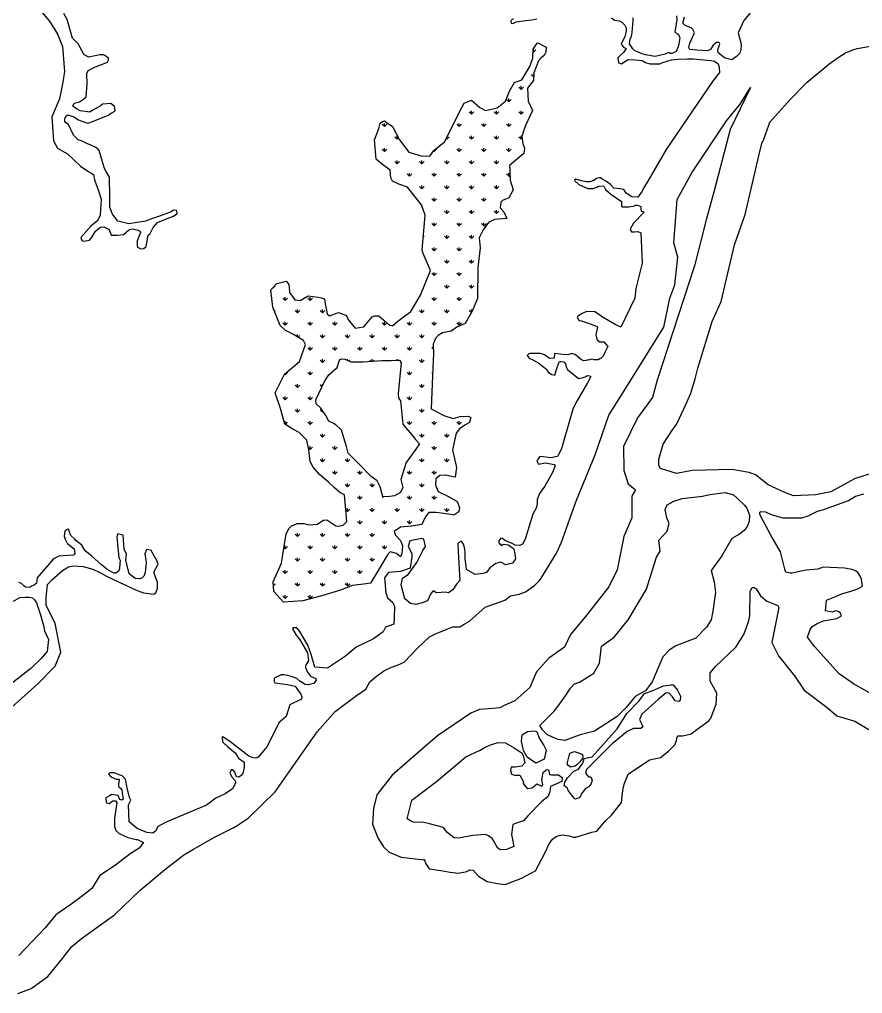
# Model space of a CAD drawing. Header units: metres. Extents: x 273377 to 358923, y 1974345 to 2116525.
# Drawn here: x 291474 to 292693, y 1994805 to 1996215 of the extents above; entities that cross this region are included whole.
import ezdxf

# ---------------------------------------------------------------- set-up
doc = ezdxf.new("R2010")
doc.units = ezdxf.units.M
doc.header["$MEASUREMENT"] = 0
doc.layers.add('MANGROOVES BUFFER ZONE', color=120, linetype='Continuous')

msp = doc.modelspace()

# ---------------------------------------------------------------- hatches: boundary and pattern name
at = {"layer": 'MANGROOVES BUFFER ZONE'}
h = msp.add_hatch(dxfattribs=at)
h.set_pattern_fill('GRASS', color=256)
h.set_pattern_definition([(90, (0, 0), (-17.96051224, 17.96051224), [4.7625, -31.15852448]), (45, (0, 0), (-17.96051224, 17.96051224), [4.7625, -20.6375]), (135, (0, 0), (-17.96051224, -17.96051224), [4.7625, -20.6375])])
h.paths.add_polyline_path([(291959.4, 1995768.2), (291943.7, 1995787.5), (291935.4, 1995790.4), (291919.7, 1995785), (291914.8, 1995810.3), (291910.5, 1995811.9), (291905.9, 1995812.8), (291891.7, 1995814.6), (291875, 1995805.5), (291864.6, 1995819.6), (291864.2, 1995827.8), (291863.2, 1995832.3), (291859.6, 1995836.2), (291846.2, 1995832.8), (291837.5, 1995823.3), (291840.3, 1995798.5), (291850.8, 1995771.7), (291858.8, 1995764.8), (291870.1, 1995758.7), (291888.8, 1995747.5), (291879.2, 1995719.8), (291857.4, 1995701.5), (291843.6, 1995674.5), (291851.4, 1995651.9), (291857.7, 1995629.2), (291869.4, 1995621.8), (291888, 1995612), (291892.6, 1995591.8), (291894.4, 1995575.3), (291898.9, 1995566.8), (291907.7, 1995556.3), (291920.9, 1995545.1), (291929.6, 1995536.8), (291937.3, 1995530.1), (291944.1, 1995526.9), (291947.9, 1995483.9), (291933.2, 1995480.9), (291918.7, 1995490.5), (291913.7, 1995490.2), (291899.8, 1995481.7), (291885.1, 1995485.5), (291876.2, 1995485.5), (291867.6, 1995482.1), (291863.9, 1995478.7), (291859.7, 1995470.5), (291852.7, 1995427.8), (291840.8, 1995400.5), (291841.7, 1995387.1), (291855.7, 1995371.5), (291884, 1995373.5), (291911.4, 1995380.6), (291938.4, 1995389), (291955.7, 1995395.6), (291975.6, 1995398), (291981.8, 1995398.9), (291992.8, 1995417.2), (292008.9, 1995444.8), (292026.2, 1995440), (292026.9, 1995441.3), (292028.1, 1995453.1), (292025, 1995460.9), (292013.8, 1995472.5), (292024.9, 1995479.9), (292040.7, 1995481.3), (292055.8, 1995483.7), (292063.4, 1995501.2), (292086.6, 1995501.2), (292102.3, 1995497.2), (292109.4, 1995502.1), (292110.5, 1995508.4), (292107.1, 1995517.1), (292094.4, 1995524.5), (292075, 1995534), (292076.5, 1995554.4), (292104.8, 1995556.9), (292105.9, 1995566.2), (292100.3, 1995591.8), (292106.5, 1995619.7), (292125, 1995632.5), (292126.9, 1995638.5), (292123.4, 1995640.8), (292111.2, 1995640.1), (292101.4, 1995637.5), (292087.6, 1995641.5), (292069.3, 1995651.1), (292071.3, 1995699.4), (292072.9, 1995731.5), (292071.9, 1995748.8), (292082.5, 1995760.7), (292098.4, 1995763.8), (292106.6, 1995769.3), (292118.6, 1995774.7), (292128.4, 1995791.6), (292136.2, 1995810.8), (292136.8, 1995855.9), (292140.1, 1995884.3), (292139, 1995898.6), (292148.8, 1995919), (292176, 1995932.8), (292174.5, 1995936.1), (292166.1, 1995945.7), (292172.4, 1995952.9), (292181.6, 1995956.7), (292187.9, 1995968.1), (292183.7, 1995981.9), (292183.2, 1995996.2), (292182.5, 1996003.2), (292203.2, 1996020.9), (292204.5, 1996028.5), (292199.5, 1996041.4), (292205, 1996059.7), (292215.8, 1996082.9), (292204.1, 1996109.3), (292217.1, 1996126.5), (292217.7, 1996137.5), (292224.6, 1996154.6), (292235.2, 1996167.2), (292235.5, 1996174.5), (292223.6, 1996180.6), (292222.8, 1996180.1), (292217, 1996171.7), (292215.8, 1996152.8), (292200.6, 1996127.3), (292190.1, 1996123.4), (292182.5, 1996110.8), (292176.8, 1996096.6), (292154.9, 1996078.6), (292139.6, 1996087.3), (292127.7, 1996097.7), (292117, 1996093.4), (292113.5, 1996087.3), (292088.6, 1996037.4), (292073.1, 1996025), (292067.6, 1996017), (292041, 1996017.4), (292023.5, 1996040.2), (292013.4, 1996059.9), (292004.4, 1996066.2), (292001.7, 1996067.8), (291999.1, 1996067.1), (291995.7, 1996064.5), (291993.9, 1996056.6), (291987.5, 1996040.3), (291989.9, 1996012.7), (291997, 1996006.1), (292010, 1995996.6), (292010.9, 1995985.3), (292013.3, 1995980.6), (292022.6, 1995976.1), (292035, 1995972.1), (292061.3, 1995939), (292056.4, 1995880.6), (292057.6, 1995876.2), (292068.2, 1995851.4), (292054.1, 1995815.7), (292039.9, 1995792), (292028.8, 1995784), (292021, 1995778.1), (292011.9, 1995770), (291993.1, 1995785.9), (291988, 1995786), (291983.8, 1995784.6), (291972.1, 1995769.9)])
h.paths.add_polyline_path([(291971.2, 1995719.4), (291998.2, 1995721.2), (292011.5, 1995721.2), (292026.2, 1995721.7), (292021.4, 1995673.4), (292022.1, 1995666.7), (292025.2, 1995662.8), (292028.6, 1995629.1), (292032.3, 1995624.4), (292052.3, 1995600.7), (292047, 1995592.7), (292033.3, 1995573.4), (292025.7, 1995549), (292029.5, 1995532.5), (292001.5, 1995517.4), (291995.8, 1995538.5), (291991.1, 1995546.9), (291982.8, 1995553.4), (291965.4, 1995571.3), (291949.3, 1995587.2), (291947, 1995596.6), (291939.5, 1995620.5), (291930.3, 1995629.3), (291921.6, 1995633.2), (291916.8, 1995641.7), (291909.8, 1995652.2), (291901, 1995660.3), (291919.2, 1995698.8), (291933.3, 1995710.9), (291938.1, 1995725.8), (291953.2, 1995719.4)], flags=16)

# ---------------------------------------------------------------- linework, layer by layer
at = {"layer": 'MANGROOVES BUFFER ZONE', "flags": 128}
for points in [[(291497.6, 1996235.4), (291516.9, 1996212.5), (291524.4, 1996201.4), (291529.7, 1996192.4), (291536.4, 1996175.7), (291539, 1996139.1), (291536.9, 1996123.9), (291531.8, 1996099.7), (291521, 1996073.6), (291523, 1996039.2), (291529.2, 1996028.3), (291543.5, 1996020.2), (291562.1, 1996002.5), (291573, 1995994.9), (291577.1, 1995992.8), (291581.3, 1995990.3), (291582.3, 1995982.5), (291588.2, 1995966.5), (291592.2, 1995954.8), (291590.6, 1995931.5), (291587, 1995923.4), (291577.7, 1995915.8), (291563, 1995899.3), (291564.2, 1995894.8), (291566.5, 1995893.8), (291575.4, 1995895.2), (291579.3, 1995900.3), (291584.2, 1995908.5), (291591.4, 1995913.9), (291595.9, 1995914.6), (291603.6, 1995910.5), (291606.7, 1995902.3), (291615.1, 1995902.5), (291624.5, 1995903.4), (291628.3, 1995907), (291633.2, 1995910.6), (291637.9, 1995911.8), (291645.6, 1995909.7), (291648.7, 1995908.3), (291649.2, 1995906.4), (291647.3, 1995901.7), (291644.1, 1995894.4), (291644.2, 1995887.8), (291644.5, 1995885.3), (291649.3, 1995882.7), (291654, 1995883.3), (291657.2, 1995886.3), (291660.3, 1995902.4), (291662.8, 1995904.7), (291667.4, 1995913.4), (291673.6, 1995921), (291685, 1995925.8), (291696.6, 1995930.2), (291701.6, 1995933.3), (291701.9, 1995934.6), (291701.7, 1995937), (291700.9, 1995938.3), (291697, 1995938.6), (291693.5, 1995936.3), (291676.3, 1995930.2), (291666.6, 1995926.6), (291656.1, 1995922.8), (291632.3, 1995918.9), (291616.1, 1995922.9), (291608.5, 1995932.9), (291604.9, 1995942.9), (291604.9, 1995957.6), (291604.3, 1995986.3), (291598.2, 1995996), (291596.4, 1996000.3), (291589.1, 1996025.1), (291586.6, 1996028.3), (291577.3, 1996032.6), (291571.2, 1996034.9), (291564.7, 1996038.3), (291558.9, 1996040.5), (291552.3, 1996047.1), (291545, 1996062.7), (291539.8, 1996066), (291539.8, 1996070.6), (291541.4, 1996075), (291544.2, 1996076.5), (291552.4, 1996073.8), (291559.5, 1996069.4), (291564.4, 1996067.5), (291572.7, 1996064.4), (291581.2, 1996067.5), (291602.3, 1996075.9), (291607.5, 1996079.6), (291611.8, 1996082), (291612.5, 1996083.3), (291611.3, 1996088.5), (291606, 1996093), (291594.2, 1996092.1), (291590.7, 1996089.3), (291579.3, 1996082.7), (291576, 1996080.7), (291562, 1996082.2), (291556.3, 1996085.3), (291551.1, 1996089.1), (291553.3, 1996093.4), (291560.6, 1996095.6), (291566.5, 1996099.2), (291570.4, 1996102.5), (291572.1, 1996121), (291571.6, 1996136.5), (291573.3, 1996140.8), (291583.8, 1996146), (291601.3, 1996153), (291603, 1996155.5), (291602.7, 1996158.8), (291597.6, 1996162.5), (291595.4, 1996163.5), (291590.2, 1996163.5), (291574.1, 1996159.8), (291567.5, 1996163.4), (291558.7, 1996179.2), (291550.5, 1996187.4), (291543, 1996214.4), (291538.4, 1996223)], [(292536.3, 1996230.7), (292521.7, 1996213.3), (292513.1, 1996195.2), (292517, 1996180.9), (292517.7, 1996176.6), (292517.2, 1996171.6), (292515.8, 1996165.6), (292511.1, 1996161.1), (292503.9, 1996156.4), (292493.3, 1996159.3), (292484.5, 1996166.4), (292483.7, 1996170.5), (292485.9, 1996176.2), (292487, 1996179.5), (292486, 1996181.4), (292481.8, 1996181.4), (292477, 1996177.5), (292473.3, 1996171), (292469, 1996169.4), (292453.4, 1996170.2), (292443.3, 1996171), (292441.9, 1996173.8), (292443.4, 1996180.4), (292450, 1996195.1), (292447.5, 1996199.9), (292445.2, 1996202.5), (292436.5, 1996205.7), (292433.1, 1996209), (292435.5, 1996218.2)], [(292330, 1996216.8), (292334.5, 1996213.8), (292341.3, 1996212.7), (292345, 1996210.7), (292349.4, 1996206.4), (292351.5, 1996202.3), (292351.1, 1996197.5), (292349.2, 1996189.9), (292344, 1996178.6), (292347.6, 1996174.5), (292351.1, 1996172.6), (292347.4, 1996166.6), (292343, 1996163), (292339.1, 1996159.1), (292340.1, 1996151.7), (292344.4, 1996150.6), (292349.5, 1996153.9), (292354, 1996156.6), (292364.2, 1996156.1), (292374.3, 1996155.1), (292379.4, 1996152.3), (292385.4, 1996150.5), (292392.5, 1996150.2), (292400, 1996150.3), (292404.2, 1996152.1), (292417.1, 1996156.4), (292427.1, 1996157.2), (292439.9, 1996157.4), (292448.4, 1996157.7), (292473.6, 1996155.1), (292479.1, 1996154.1), (292484.6, 1996150.3), (292486, 1996145.5), (292486.2, 1996137.9), (292476.2, 1996124.6), (292409.2, 1996026.3), (292382.9, 1995980.5), (292376.9, 1995971.4), (292374.6, 1995966.4), (292368.2, 1995957.3), (292359.7, 1995958.2), (292351.4, 1995963.4), (292348, 1995968.7), (292342, 1995969.6), (292333.5, 1995970.7), (292328.6, 1995975.7), (292322.7, 1995980.3), (292315.4, 1995984.4), (292315.8, 1995985.6), (292312.3, 1995985.6), (292308.5, 1995984.5), (292304.7, 1995981.5), (292298.9, 1995979.9), (292294.1, 1995979.8), (292286.9, 1995981.1), (292278.6, 1995983.6), (292276.8, 1995981.9), (292277.3, 1995981), (292283, 1995975.7), (292288, 1995973.2), (292295.9, 1995969.8), (292303.6, 1995970.2), (292309, 1995971.9), (292311.1, 1995973.6), (292317.2, 1995974), (292319.2, 1995973.5), (292321.6, 1995968.5), (292329.1, 1995962), (292344.5, 1995951.2), (292344.5, 1995948.6), (292344.8, 1995944.5), (292345.5, 1995943.5), (292355.2, 1995943.6), (292358.1, 1995943.9), (292361.9, 1995944.7), (292365, 1995945.8), (292367.8, 1995945.8), (292372.5, 1995944), (292372.6, 1995941.5), (292372.9, 1995937.2), (292376.1, 1995936.8), (292377.6, 1995935.8), (292361.9, 1995919.7), (292357.5, 1995912.2), (292356.9, 1995910.3), (292359, 1995907.4), (292363.2, 1995907.5), (292368.2, 1995907.7), (292372.7, 1995906), (292374.6, 1995862), (292365.2, 1995825.2), (292364, 1995811.2), (292343.6, 1995769.2), (292335.6, 1995773.3), (292326.4, 1995778.6), (292316.9, 1995784), (292311.1, 1995788.2), (292306.2, 1995791.5), (292293.8, 1995792.1), (292286, 1995788), (292280.5, 1995784.6), (292282.7, 1995779.1), (292286.8, 1995778.6), (292305.8, 1995771.7), (292310.1, 1995770.1), (292308.3, 1995762.5), (292307.5, 1995758.6), (292309.1, 1995751.5), (292313.4, 1995748.2), (292319.1, 1995748.2), (292325, 1995741.5), (292320.3, 1995733), (292318.1, 1995727.4), (292315.2, 1995724.7), (292313.2, 1995723.4), (292310.8, 1995722.1), (292305.1, 1995722.1), (292301.7, 1995723.1), (292298.2, 1995722.4), (292294.9, 1995721.8), (292293.6, 1995721.1), (292289.2, 1995720.5), (292284.6, 1995723.7), (292277.4, 1995729.8), (292272.6, 1995731.3), (292268.5, 1995729.7), (292263.2, 1995729.3), (292256, 1995730.5), (292247.7, 1995731.5), (292247, 1995724.7), (292240.5, 1995724.3), (292233.2, 1995729.6), (292227.5, 1995731.2), (292219, 1995731.4), (292215, 1995731.4), (292212.6, 1995731.1), (292210.8, 1995730.7), (292208.2, 1995728.3), (292211.2, 1995724.6), (292216.3, 1995722.4), (292225, 1995717.4), (292234.6, 1995709.8), (292239.2, 1995703.9), (292243.8, 1995700.9), (292248.4, 1995700), (292250.4, 1995708.1), (292253.8, 1995718), (292255, 1995719.8), (292257.3, 1995719.9), (292261, 1995719.4), (292263.5, 1995716.4), (292264.5, 1995711.8), (292266.6, 1995708.4), (292282.5, 1995695), (292289.5, 1995696.8), (292292.8, 1995698.2), (292295.3, 1995699.5), (292298.5, 1995699), (292300.3, 1995698), (292295.5, 1995689), (292279.9, 1995662.2), (292274.8, 1995652), (292260, 1995602.2), (292258, 1995593.5), (292252.1, 1995582.2), (292242.3, 1995580.6), (292227.6, 1995582.2), (292226.2, 1995581.8), (292222.2, 1995576.2), (292224.6, 1995571.2), (292234.7, 1995573.2), (292247.1, 1995570.6), (292248.7, 1995569), (292244.9, 1995559.3), (292233.6, 1995539.6), (292225.8, 1995528.9), (292222.8, 1995519.9), (292222.5, 1995514), (292221.1, 1995507.7), (292216.5, 1995498.9), (292205.4, 1995462.9), (292201.4, 1995455.7), (292197.6, 1995453.4), (292191, 1995454.1), (292186.3, 1995456.3), (292175.9, 1995460.9), (292172.3, 1995463.6), (292170.1, 1995464.1), (292167.1, 1995460.4), (292167.1, 1995457.2), (292170.2, 1995454), (292171.5, 1995454.1), (292173.5, 1995455.5), (292181.3, 1995454.4), (292184.3, 1995452.3), (292188.3, 1995449.3), (292190, 1995444.5), (292191.5, 1995434.4), (292187.2, 1995428), (292177.2, 1995425.6), (292170.2, 1995429.6), (292163, 1995427.6), (292154.4, 1995421.4), (292149.5, 1995414.4), (292144.3, 1995413), (292133.1, 1995411.8), (292120.3, 1995418.6), (292118.7, 1995434.8), (292118.7, 1995443), (292118.1, 1995448.7), (292115.9, 1995455.5), (292113.3, 1995459.7), (292108, 1995456.7), (292108.2, 1995444.2), (292110.8, 1995402.8), (292106, 1995397.6), (292100.6, 1995389.5), (292094.6, 1995384.9), (292090.2, 1995386.1), (292077.2, 1995384.9), (292072.4, 1995388.1), (292071.2, 1995387.1), (292068.5, 1995383.1), (292063.9, 1995373.5), (292056.5, 1995370.5), (292047.3, 1995368.3), (292039.3, 1995369.5), (292031.3, 1995376.5), (292026, 1995396.8), (292027.8, 1995406.4), (292036, 1995411.4), (292048.8, 1995429), (292057.2, 1995446.1), (292061, 1995452.1), (292058.8, 1995462.5), (292056, 1995463.5), (292038.6, 1995460.5), (292036.2, 1995452.3), (292041.2, 1995442), (292041.2, 1995437), (292039, 1995420.6), (292025.2, 1995415.8), (292007.7, 1995414.6), (292001.7, 1995406.6), (292003.9, 1995385.3), (292006.3, 1995377.7), (292013.8, 1995371), (292016.4, 1995365.1), (292016, 1995349), (292015.5, 1995339.6), (292003.5, 1995335.2), (291999.9, 1995328.6), (291985.8, 1995318.6), (291961, 1995306.3), (291945.4, 1995293.6), (291919.5, 1995276.1), (291901, 1995277.7), (291895.6, 1995296), (291891, 1995309.4), (291879.3, 1995329.1), (291874.9, 1995334.3), (291869.2, 1995334.3), (291869.2, 1995331.8), (291874.2, 1995323.9), (291878.8, 1995318.2), (291883.8, 1995309.9), (291890.3, 1995298.5), (291892.2, 1995286.7), (291888.7, 1995281.6), (291887.5, 1995279.4), (291887.5, 1995277.2), (291890.3, 1995270.4), (291895.1, 1995264.4), (291899, 1995262.8), (291902.5, 1995260.9), (291903, 1995258.6), (291899.5, 1995253.9), (291895.2, 1995252.9), (291891.9, 1995252), (291887, 1995252.4), (291879.5, 1995257.2), (291875.3, 1995260.9), (291868.6, 1995263.4), (291862.3, 1995265.3), (291856.2, 1995266.3), (291852.6, 1995266.3), (291843.3, 1995262.2), (291842.1, 1995260.3), (291842.2, 1995258.7), (291842.4, 1995257.7), (291842.4, 1995256.7), (291843.5, 1995254.8), (291847.8, 1995254.3), (291861.1, 1995252.7), (291872.7, 1995250), (291874.7, 1995247), (291880.9, 1995238.5), (291882.4, 1995234.8), (291881.8, 1995231.4), (291865.1, 1995222.9), (291859.5, 1995206.3), (291853.1, 1995200.4), (291849.2, 1995196.9), (291832, 1995162.9), (291819.5, 1995147.9), (291817.9, 1995146.4), (291815.5, 1995146), (291812, 1995146.2), (291805.9, 1995148.6), (291777.5, 1995170.6), (291773.1, 1995173.3), (291769.2, 1995176.5), (291767, 1995176.7), (291767.8, 1995169.6), (291775.4, 1995162.3), (291786, 1995153.5), (291790.9, 1995146.1), (291799.1, 1995140.2), (291798.9, 1995132.5), (291797.1, 1995123.8), (291794.5, 1995120.9), (291791.4, 1995118.5), (291788.1, 1995118.9), (291785.3, 1995125.7), (291782.6, 1995129.1), (291780, 1995129.1), (291778, 1995124), (291781.2, 1995119), (291785.1, 1995114.4), (291786.8, 1995110.8), (291781.9, 1995101.7), (291771.6, 1995094.1), (291758, 1995088.1), (291744.4, 1995077.9), (291687.3, 1995053.9), (291674.3, 1995046.8), (291671.1, 1995040.6), (291667.1, 1995037.6), (291658.3, 1995038.4), (291644.4, 1995044.1), (291632.5, 1995053.8), (291631.9, 1995078.3), (291635, 1995084.9), (291632.9, 1995089), (291629.7, 1995103), (291627.5, 1995115.6), (291622.4, 1995120.4), (291618.3, 1995122), (291615, 1995123.4), (291610.5, 1995124.9), (291604.9, 1995124.9), (291603, 1995122.6), (291606.3, 1995118.9), (291613.9, 1995115.7), (291617.4, 1995115.5), (291618.3, 1995114.2), (291617.2, 1995108.8), (291617, 1995105.1), (291618.6, 1995103.6), (291620.2, 1995102.7), (291622.1, 1995100), (291622.4, 1995096), (291623.8, 1995086.8), (291622.2, 1995084.9), (291619, 1995085.9), (291616.6, 1995092), (291607.7, 1995093.3), (291605.1, 1995092.1), (291598.7, 1995088.7), (291599.2, 1995082.1), (291599.7, 1995081.3), (291603.8, 1995080.1), (291607.4, 1995083.2), (291609.1, 1995084.3), (291612.8, 1995084.3), (291615, 1995081.9), (291611.5, 1995059.2), (291611.4, 1995047.2), (291613.2, 1995041.4), (291618.3, 1995036.8), (291630.9, 1995030.9), (291642.9, 1995028), (291644.6, 1995028), (291653.6, 1995024), (291646.9, 1995015.9), (291633.9, 1995007.4), (291612.8, 1994991), (291590, 1994975.9), (291578.5, 1994957.2), (291565.3, 1994946.7), (291548.5, 1994934.4), (291526.8, 1994919.3), (291511.3, 1994900.5), (291473.1, 1994860.6)], [(292188.3, 1996215.5), (292185, 1996213.8), (292184.5, 1996211.5), (292185, 1996209.2), (292187.5, 1996208.6), (292192.4, 1996211.2), (292206.3, 1996213.2), (292214.9, 1996213.9), (292222, 1996215.7)], [(292423.9, 1996220), (292424.7, 1996213.9), (292421.5, 1996196), (292425.1, 1996194.1), (292427.2, 1996192.9), (292429.1, 1996187.8), (292427.6, 1996179.4), (292426.3, 1996174.9), (292424.8, 1996170.6), (292423.4, 1996168.1), (292417.3, 1996165.1), (292415.1, 1996165.1), (292412.5, 1996166.8), (292407.9, 1996164.3), (292393.1, 1996161.2), (292379.3, 1996163.3), (292376, 1996164.6), (292369.5, 1996166.7), (292363.6, 1996169.6), (292361.1, 1996172.1), (292356.2, 1996179.2), (292357.2, 1996186.4), (292359.1, 1996190), (292360.2, 1996195.8), (292361.3, 1996212.9), (292361.4, 1996217.1)], [(292706.9, 1995558), (292681.7, 1995550.2), (292647.3, 1995531.2), (292625.7, 1995526.9), (292593.3, 1995525.6), (292581.9, 1995529.6), (292556.7, 1995541.2), (292538.5, 1995555.6), (292529.2, 1995559.4), (292504.3, 1995563.4), (292446.7, 1995561.9), (292424.2, 1995557.8), (292400.8, 1995564.9), (292398.4, 1995569.4), (292398.4, 1995578.4), (292404.9, 1995600.3), (292418.4, 1995621.1), (292424.1, 1995628.7), (292437.4, 1995657.5), (292444.8, 1995673.8), (292451.2, 1995694.7), (292454.9, 1995710.1), (292475.5, 1995777.7), (292488.6, 1995806.6), (292508.2, 1995888.3), (292523.3, 1995932.6), (292543.1, 1996017.5), (292547.5, 1996035), (292550.3, 1996041.6), (292557.7, 1996061.8), (292559.1, 1996066.1), (292588.5, 1996099), (292613.3, 1996123.7), (292644.5, 1996149.8), (292658.1, 1996159.4), (292668.6, 1996166.3), (292679.2, 1996170.7), (292685.3, 1996172.6), (292691.1, 1996173.7), (292709.7, 1996176.8)], [(291471.6, 1994805.4), (291491, 1994812.8), (291515.1, 1994829.8), (291536.3, 1994856.1), (291549.4, 1994873), (291563.9, 1994884.8), (291611.3, 1994919.3), (291648.6, 1994954.8), (291683.7, 1994984.3), (291711.5, 1995006.1), (291725.6, 1995014), (291757.2, 1995032.3), (291782.9, 1995045.2), (291788.6, 1995048.7), (291804.8, 1995058.9), (291843.8, 1995097.4), (291904.5, 1995183.8), (291930.3, 1995213.5), (291961.4, 1995236.6), (291975, 1995245.5), (291980.9, 1995256.2), (291988.1, 1995262.6), (292001, 1995272.2), (292012.2, 1995277.5), (292021.4, 1995280.7), (292030.2, 1995284.6), (292049.7, 1995304.9), (292066.8, 1995321.4), (292075.8, 1995326), (292091.2, 1995332.1), (292100.5, 1995335.8), (292110.9, 1995336), (292117.2, 1995339.8), (292124.9, 1995343.9), (292147.6, 1995364.4), (292176, 1995374.4), (292184.3, 1995380.5), (292196.4, 1995383.3), (292205.6, 1995386.5), (292218.6, 1995395.6), (292226.5, 1995403.3), (292230.6, 1995410.3), (292250.5, 1995442.6), (292257.6, 1995458.3), (292279.4, 1995519.1), (292306.7, 1995584.8), (292326.2, 1995642), (292346.1, 1995673.5), (292406, 1995769.4), (292414.5, 1995811.5), (292421.6, 1995830.6), (292426.2, 1995870.9), (292420.4, 1995891.3), (292425.1, 1995954), (292446.5, 1995992.9), (292496.5, 1996067.9), (292516.1, 1996091.8), (292530.9, 1996116), (292501.9, 1996055.6), (292478.8, 1995966.5), (292466.9, 1995924.5), (292450.2, 1995858.1), (292396, 1995692.7), (292389.4, 1995667.7), (292367.5, 1995638.4), (292347.6, 1995597), (292348, 1995562), (292354.1, 1995542.6), (292364.8, 1995534.3), (292359.7, 1995524.9), (292359.7, 1995493.4), (292348, 1995466.4), (292338.4, 1995418.2), (292326.4, 1995393.9), (292290.4, 1995348.5), (292270.9, 1995324.8), (292262.2, 1995306.5), (292239.3, 1995290.5), (292221.6, 1995270.6), (292212.1, 1995248), (292190.3, 1995228.6), (292175, 1995222.2), (292168.8, 1995218.5), (292158.7, 1995217.8), (292139.2, 1995216.4), (292126.7, 1995210.9), (292078.4, 1995178.1), (292050.4, 1995154.3), (292013, 1995121.5), (291990.6, 1995092.6), (291985.8, 1995073.3), (291984.5, 1995050.5), (291992, 1995030.8), (292000.3, 1995017.7), (292008.4, 1995009.7), (292026, 1995002.5), (292058.2, 1994998.7), (292059.4, 1994999.6), (292061.6, 1994993.1), (292066.6, 1994986), (292083.3, 1994983.3), (292097, 1994981.1), (292108.4, 1994979.3), (292120.8, 1994982.1), (292125.1, 1994984.4), (292130.1, 1994984), (292137.7, 1994975.2), (292150.4, 1994967.4), (292165.1, 1994964.5), (292176.6, 1994963), (292198.8, 1994971.9), (292220.4, 1994983), (292233.9, 1995008.6), (292239.8, 1995021.8), (292244.8, 1995028.9), (292250.2, 1995032.7), (292254.4, 1995033.9), (292259.5, 1995035.2), (292268.9, 1995033.7), (292275, 1995031.7), (292278.5, 1995031.8), (292301.6, 1995038.7), (292308.9, 1995040.3), (292321.2, 1995054.7), (292330, 1995063.4), (292344.7, 1995081.6), (292346.4, 1995099), (292348.5, 1995108.4), (292354, 1995122.6), (292384.9, 1995143.5), (292400.9, 1995146.9), (292412.5, 1995156.1), (292421.6, 1995165.3), (292423.9, 1995171.6), (292425.1, 1995176.4), (292426.3, 1995178), (292432.6, 1995178.4), (292437.7, 1995179.1), (292445.3, 1995180.9), (292457.5, 1995190.2), (292471, 1995199.7), (292473.8, 1995203.9), (292481.7, 1995224), (292482.3, 1995239.7), (292472.7, 1995257.2), (292472.9, 1995269.2), (292480.4, 1995278.5), (292510, 1995306.7), (292521.6, 1995324.9), (292528.3, 1995343), (292530, 1995351.6), (292530.7, 1995387.4), (292533.4, 1995392.8), (292536.6, 1995392.7), (292539.2, 1995390.8), (292545.7, 1995380.5), (292554.7, 1995373.2), (292570.5, 1995366.9), (292572, 1995363.9), (292562, 1995313.2), (292571.4, 1995293.7), (292594.8, 1995265.1), (292608.7, 1995244.5), (292642.1, 1995219.2), (292656.2, 1995207.3), (292681.8, 1995199.4), (292710.4, 1995182.7)], [(292703.1, 1995240.3), (292679.9, 1995253.5), (292659.5, 1995267.9), (292623.6, 1995307.6), (292613.7, 1995320.9), (292617.4, 1995331.9), (292620.3, 1995336.6), (292627.5, 1995340.7), (292636.8, 1995344.4), (292656.2, 1995347.9), (292662.7, 1995351.8), (292661.1, 1995355.8), (292657.7, 1995358.3), (292653.8, 1995359), (292649.5, 1995356.9), (292639.8, 1995358.8), (292640.9, 1995374.4), (292652.9, 1995379.1), (292663.3, 1995383.8), (292676.2, 1995387.5), (292686.4, 1995390.7), (292693.2, 1995394.9), (292691.6, 1995404.7), (292689.8, 1995409.2), (292686.1, 1995414.4), (292682.9, 1995416.7), (292678, 1995419), (292667, 1995420.6), (292636.3, 1995422.2), (292628.3, 1995419.1), (292612.1, 1995418), (292601.8, 1995416.1), (292591.4, 1995413.5), (292588.4, 1995413.5), (292582, 1995414.9), (292580.8, 1995419.4), (292574.5, 1995444.5), (292560.3, 1995468.6), (292545.7, 1995496.4), (292544.8, 1995499.5), (292544.8, 1995501.9), (292546.1, 1995502.9), (292553, 1995502.1), (292561.1, 1995498.6), (292572.4, 1995495), (292577.9, 1995493.8), (292605.2, 1995493.6), (292614.7, 1995496.7), (292627.8, 1995503.1), (292637, 1995505.6), (292672.8, 1995518.8), (292683.1, 1995524.8), (292694.9, 1995528.5)], [(291453.3, 1995211.2), (291500.9, 1995254.1), (291525.5, 1995279.1), (291534, 1995299.3), (291525.5, 1995340.6), (291512.7, 1995367), (291512.7, 1995378), (291514.6, 1995397), (291520.9, 1995403.9), (291536.3, 1995417.6), (291544.9, 1995422.8), (291551.9, 1995423.9), (291565.9, 1995423), (291580.1, 1995419.1), (291592.4, 1995413.7), (291599.9, 1995409.3), (291619.1, 1995400.2), (291628.7, 1995395.8), (291641.9, 1995389.6), (291653.2, 1995384.9), (291668.5, 1995383.3), (291671.3, 1995385.2), (291673.6, 1995391.9), (291673.8, 1995400), (291668.5, 1995414.8), (291674.6, 1995426.5), (291672.8, 1995431.7), (291665.5, 1995444.4), (291665, 1995446.2), (291660.9, 1995447.1), (291657.7, 1995447.6), (291655.2, 1995441.6), (291657, 1995428.8), (291655.8, 1995414.2), (291653.9, 1995409.2), (291651.4, 1995406.6), (291648, 1995405.3), (291641.2, 1995405.9), (291632.7, 1995412.8), (291627.8, 1995432.5), (291628.9, 1995440.9), (291625.6, 1995448.4), (291624.2, 1995468.7), (291615.7, 1995470.5), (291614.7, 1995465.7), (291617.6, 1995435.6), (291619.7, 1995431.9), (291619.2, 1995427.7), (291618.7, 1995420.4), (291617.6, 1995416.8), (291615.5, 1995415.2), (291613.5, 1995413.6), (291610.6, 1995413.6), (291600.3, 1995419.4), (291592.5, 1995425.7), (291578.4, 1995438.5), (291568.9, 1995445.6), (291564, 1995453.8), (291555.4, 1995460.8), (291553.4, 1995463), (291548.2, 1995468.1), (291546.5, 1995472.8), (291545.5, 1995476), (291543.8, 1995477.1), (291542.1, 1995476.4), (291539.4, 1995474.3), (291538.5, 1995466.9), (291540.1, 1995462.7), (291543, 1995457.1), (291549.3, 1995451.7), (291553.3, 1995448.9), (291554, 1995442.2), (291552.2, 1995439.4), (291537.1, 1995438.5), (291530.9, 1995438), (291526.9, 1995436.4), (291523.4, 1995434.3), (291499.6, 1995406.7), (291498.8, 1995398.9), (291495.2, 1995396.2), (291491.3, 1995394.7), (291489, 1995392.9), (291482.7, 1995393.5), (291480.5, 1995395.2), (291477.2, 1995398.5), (291472.9, 1995399.9)], [(291464.2, 1995372.6), (291474.4, 1995378.4), (291482.3, 1995379), (291488.2, 1995379), (291492.8, 1995378), (291495.7, 1995375.1), (291498.6, 1995370.4), (291504.4, 1995353.2), (291508.9, 1995338), (291510.4, 1995330.1), (291512.5, 1995324.7), (291515.9, 1995317.6), (291514, 1995300.1), (291505.2, 1995290.3), (291490.3, 1995275.5), (291443.5, 1995239.6)]]:
    msp.add_lwpolyline(points, dxfattribs=at)
for points in [[(291837.5, 1995823.3), (291846.2, 1995832.8), (291859.6, 1995836.2), (291863.2, 1995832.3), (291864.2, 1995827.8), (291864.6, 1995819.6), (291872.3, 1995809.2), (291879.9, 1995808.1), (291891.7, 1995814.6), (291905.9, 1995812.8), (291910.5, 1995811.9), (291915, 1995810.2), (291916.1, 1995803.2), (291919, 1995788.7), (291922.2, 1995785.9), (291935.4, 1995790.4), (291946.9, 1995786.5), (291948.8, 1995781.2), (291959.4, 1995768.2), (291972.1, 1995769.9), (291983.8, 1995784.6), (291988, 1995786), (291993.9, 1995785.9), (292000.7, 1995779.5), (292009.1, 1995772.4), (292012.5, 1995771.7), (292013.7, 1995771.6), (292021, 1995778.1), (292028.8, 1995784), (292039.9, 1995792), (292054.1, 1995815.7), (292068.2, 1995851.4), (292057.6, 1995876.2), (292056.4, 1995880.6), (292060.7, 1995931.3), (292055.6, 1995946.2), (292035, 1995972.1), (292022.6, 1995976.1), (292013.3, 1995980.6), (292010.9, 1995985.3), (292010, 1995996.6), (291997, 1996006.1), (291989.9, 1996012.7), (291987.5, 1996040.3), (291993.9, 1996056.6), (291995.7, 1996064.5), (291999.1, 1996067.1), (292001.7, 1996067.8), (292004.4, 1996066.2), (292013.4, 1996059.9), (292023.5, 1996040.2), (292036.9, 1996022.8), (292054.8, 1996017.2), (292067.6, 1996017), (292073.1, 1996025), (292088.6, 1996037.4), (292113.5, 1996087.3), (292117, 1996093.4), (292127.7, 1996097.7), (292139.6, 1996087.3), (292147.8, 1996082.7), (292164.9, 1996086.8), (292176.8, 1996096.6), (292182.5, 1996110.8), (292190.1, 1996123.4), (292200.6, 1996127.3), (292212.1, 1996146.5), (292216.2, 1996158.4), (292217, 1996171.7), (292222.8, 1996180.1), (292223.6, 1996180.6), (292235.5, 1996174.5), (292235.2, 1996167.1), (292233.8, 1996164.3), (292231.1, 1996161.4), (292228.2, 1996158.9), (292224.6, 1996154.6), (292217.7, 1996137.5), (292217.1, 1996126.5), (292208.7, 1996115.4), (292209.7, 1996096.6), (292215.8, 1996082.9), (292205.7, 1996061.3), (292203, 1996053), (292200.7, 1996045.4), (292202, 1996035), (292204.5, 1996028.5), (292203.2, 1996020.9), (292182.5, 1996003.2), (292183.2, 1995996.2), (292183.7, 1995981.9), (292187.9, 1995968.1), (292181.6, 1995956.7), (292172.4, 1995952.9), (292170, 1995950.2), (292169.1, 1995942.3), (292174.5, 1995936.1), (292178.7, 1995926.6), (292160.7, 1995925), (292152.3, 1995920.8), (292144.6, 1995910.2), (292139, 1995898.6), (292140.1, 1995884.3), (292136.8, 1995855.9), (292136.2, 1995810.8), (292128.4, 1995791.6), (292118.6, 1995774.7), (292106.6, 1995769.3), (292098.4, 1995763.8), (292085.9, 1995761.4), (292079.4, 1995757.3), (292075.8, 1995753.2), (292072.1, 1995744.8), (292072.9, 1995731.5), (292071.3, 1995699.4), (292069.3, 1995651.1), (292087.6, 1995641.5), (292101.4, 1995637.5), (292111.2, 1995640.1), (292123.4, 1995640.8), (292126.9, 1995638.5), (292124.6, 1995631.4), (292117.8, 1995627.6), (292110.1, 1995622.2), (292105.7, 1995616), (292100.3, 1995591.8), (292105.9, 1995566.2), (292104.2, 1995552.4), (292089.4, 1995555.5), (292082.1, 1995554.9), (292076.2, 1995549.9), (292075.5, 1995541), (292079.6, 1995531.7), (292094.4, 1995524.5), (292107.1, 1995517.1), (292110.5, 1995508.4), (292109.4, 1995502.1), (292102.3, 1995497.2), (292094.8, 1995499.1), (292076.6, 1995501.2), (292066.2, 1995501.2), (292060.5, 1995494.5), (292055.8, 1995483.7), (292040.7, 1995481.3), (292024.9, 1995479.9), (292015.7, 1995473.7), (292017.6, 1995468.6), (292025, 1995460.9), (292028.1, 1995453.1), (292026.9, 1995441.3), (292024.8, 1995437.2), (292019.1, 1995441.9), (292010.2, 1995444.5), (292006.1, 1995439.9), (291992.8, 1995417.2), (291981.8, 1995398.9), (291975.6, 1995398), (291955.7, 1995395.6), (291938.4, 1995389), (291911.4, 1995380.6), (291884, 1995373.5), (291855.7, 1995371.5), (291841.7, 1995387.1), (291840.7, 1995401.1), (291847.2, 1995415.1), (291852.7, 1995427.8), (291859.7, 1995470.5), (291863.9, 1995478.7), (291867.6, 1995482.1), (291876.2, 1995485.5), (291885.1, 1995485.5), (291892.5, 1995483.6), (291904.5, 1995484.5), (291913.7, 1995490.2), (291918.7, 1995490.5), (291931.7, 1995482), (291935.9, 1995481.5), (291942.3, 1995482.8), (291947.5, 1995488.4), (291944.1, 1995526.9), (291937.3, 1995530.1), (291929.6, 1995536.8), (291920.9, 1995545.1), (291907.7, 1995556.3), (291898.9, 1995566.8), (291894.4, 1995575.3), (291892.6, 1995591.8), (291889.4, 1995605.9), (291878.6, 1995617), (291869.4, 1995621.8), (291857.7, 1995629.2), (291851.4, 1995651.9), (291843.6, 1995674.5), (291857.4, 1995701.5), (291879.2, 1995719.8), (291887.7, 1995744.4), (291884.6, 1995750), (291870.1, 1995758.7), (291858.8, 1995764.8), (291850.8, 1995771.7), (291840.3, 1995798.5)], [(291915.3, 1995690.6), (291921.3, 1995700.6), (291933.3, 1995710.9), (291935.8, 1995718.6), (291937.4, 1995722.6), (291940.2, 1995723.7), (291944.4, 1995723.1), (291953.2, 1995719.4), (291971.2, 1995719.4), (291998.2, 1995721.2), (292011.5, 1995721.2), (292020, 1995721.5), (292023.7, 1995721.5), (292025.8, 1995717.6), (292021.4, 1995673.4), (292022.1, 1995666.7), (292025.2, 1995662.8), (292028.6, 1995629.1), (292032.3, 1995624.4), (292041.9, 1995613), (292046.6, 1995606.7), (292052.3, 1995600.7), (292047, 1995592.7), (292033.3, 1995573.4), (292025.7, 1995549), (292028.3, 1995537.6), (292024.9, 1995530), (292016.4, 1995525.5), (292006.2, 1995524.2), (291999.5, 1995524.6), (291995.8, 1995538.5), (291991.1, 1995546.9), (291982.8, 1995553.4), (291965.4, 1995571.3), (291949.3, 1995587.2), (291947, 1995596.6), (291939.5, 1995620.5), (291930.3, 1995629.3), (291921.6, 1995633.2), (291916.8, 1995641.7), (291909.8, 1995652.2), (291903, 1995658.5), (291902.8, 1995664.1)], [(292410.4, 1995512.3), (292415.7, 1995515.5), (292419, 1995517.4), (292432.1, 1995521.5), (292461.5, 1995524.9), (292472.1, 1995527.5), (292494.6, 1995530.3), (292506.5, 1995526.9), (292512.3, 1995521.7), (292522.4, 1995512.1), (292525.9, 1995507.5), (292529.9, 1995497.5), (292529.1, 1995488.3), (292526.1, 1995481.1), (292521.9, 1995475.4), (292515.1, 1995469.8), (292504.3, 1995463.9), (292489.9, 1995438.5), (292474.4, 1995417.3), (292478.5, 1995401.1), (292480.5, 1995385.5), (292476.7, 1995358.6), (292474.3, 1995345.8), (292467.3, 1995335.5), (292452.1, 1995319.4), (292423.3, 1995308.3), (292413.3, 1995302.3), (292404.5, 1995292.5), (292389.1, 1995256.2), (292379.1, 1995243.5), (292371.9, 1995239.4), (292364.3, 1995235), (292351.2, 1995219.4), (292338.4, 1995206), (292305.5, 1995184.9), (292284.9, 1995179.6), (292262.8, 1995171.5), (292253.2, 1995172.8), (292245.8, 1995175.7), (292236.5, 1995180.1), (292230.3, 1995187.1), (292226.5, 1995193.3), (292247.2, 1995213.8), (292252.7, 1995220.8), (292263.4, 1995236.3), (292270.6, 1995247.2), (292276.6, 1995253.5), (292284, 1995255.7), (292304.6, 1995268.7), (292312.7, 1995283.1), (292315.8, 1995307.9), (292334, 1995320.9), (292354.3, 1995346), (292380.8, 1995390.5), (292387, 1995410.5), (292395.1, 1995436.5), (292400.7, 1995445.2), (292398.6, 1995461.4), (292404.7, 1995468.1), (292410.7, 1995474.4), (292413.4, 1995485.6), (292409.9, 1995493.6), (292407.7, 1995505.8)], [(292266.4, 1995117.5), (292275.6, 1995127), (292282.6, 1995130.2), (292288.5, 1995138.5), (292290.4, 1995145.4), (292302.2, 1995147.6), (292338.5, 1995188.5), (292352.1, 1995210.3), (292370.3, 1995228.6), (292377.9, 1995239.2), (292388.7, 1995243.3), (292405.3, 1995250.7), (292416.4, 1995252.2), (292419.3, 1995252.2), (292425.4, 1995244.3), (292429.9, 1995235.5), (292429.2, 1995229.2), (292427.5, 1995227.7), (292422.2, 1995228.7), (292418.2, 1995234.4), (292413.7, 1995240), (292409.1, 1995240.2), (292397.6, 1995231), (292374.1, 1995209.4), (292370.7, 1995202), (292371.8, 1995199.7), (292375.6, 1995191.2), (292372.7, 1995188.9), (292362.1, 1995188.9), (292352.9, 1995184.4), (292331.2, 1995166.6), (292309, 1995144.3), (292294.2, 1995129.4), (292292.5, 1995124.1), (292296.7, 1995118.7), (292300, 1995118.7), (292302.4, 1995114.1), (292300.5, 1995109.2), (292297.2, 1995104.5), (292292.5, 1995101.8), (292287.7, 1995095.6), (292283.9, 1995088.4), (292277.4, 1995086.8), (292275.9, 1995088), (292267.5, 1995098.9), (292266.1, 1995103.2), (292261.8, 1995106), (292262.7, 1995111.4)], [(292201, 1995179.5), (292203.9, 1995181.8), (292208.8, 1995184.6), (292218.4, 1995185.4), (292222, 1995184.3), (292225.7, 1995174.6), (292232.2, 1995164.2), (292235.5, 1995157.4), (292232.8, 1995144.4), (292224, 1995139.9), (292220.5, 1995138.8), (292208.2, 1995147.1), (292203, 1995157.2), (292200.1, 1995170.3)], [(292041.6, 1995085.3), (292077, 1995112.1), (292119.7, 1995147.6), (292140.2, 1995157.7), (292147.6, 1995161.9), (292156.5, 1995165.8), (292166, 1995168.5), (292176.8, 1995168.2), (292189.4, 1995161), (292201.1, 1995153.3), (292202.7, 1995147.8), (292204.9, 1995138.9), (292200.6, 1995134.3), (292190.7, 1995133.1), (292185, 1995132.7), (292183.9, 1995128.2), (292185.5, 1995122.9), (292189.8, 1995121.2), (292197.5, 1995121.2), (292202.8, 1995111.6), (292202.2, 1995109.4), (292208.2, 1995101.9), (292215.5, 1995103.1), (292222.3, 1995108.6), (292229.6, 1995105.4), (292230.8, 1995107.2), (292229.2, 1995114.9), (292231.2, 1995125.2), (292235, 1995128.7), (292236.8, 1995129.7), (292239, 1995128.9), (292240.6, 1995122.4), (292243.6, 1995121.6), (292253.6, 1995121.6), (292258.7, 1995118.1), (292258.5, 1995112.3), (292241.9, 1995104.8), (292240.9, 1995097.3), (292238.2, 1995089.8), (292229.6, 1995083.4), (292209.2, 1995062.7), (292202.7, 1995055.1), (292192.9, 1995051.8), (292187.4, 1995050), (292185.5, 1995035.3), (292186.7, 1995030.7), (292188.7, 1995018.2), (292178.2, 1995013.9), (292169.2, 1995013.1), (292165.2, 1995016), (292159.8, 1995025.9), (292157.6, 1995029.5), (292152.4, 1995033.5), (292147.9, 1995035.4), (292129.4, 1995034.1), (292108.7, 1995030.2), (292102.5, 1995030.5), (292092, 1995039), (292087, 1995045.7), (292066.9, 1995051.1), (292056.6, 1995053.5), (292045.5, 1995052.6), (292042.1, 1995053.6), (292034.8, 1995058.3)], [(292269.8, 1995153.1), (292276.6, 1995155.7), (292282.6, 1995153.8), (292288.2, 1995151.3), (292288.6, 1995146.4), (292284.3, 1995140.6), (292280, 1995136.2), (292277.4, 1995134.3), (292271.1, 1995132.7), (292267.6, 1995135.5), (292266.2, 1995137.5)]]:
    msp.add_lwpolyline(points, close=True, dxfattribs=at)

doc.saveas('drawing.dxf')
